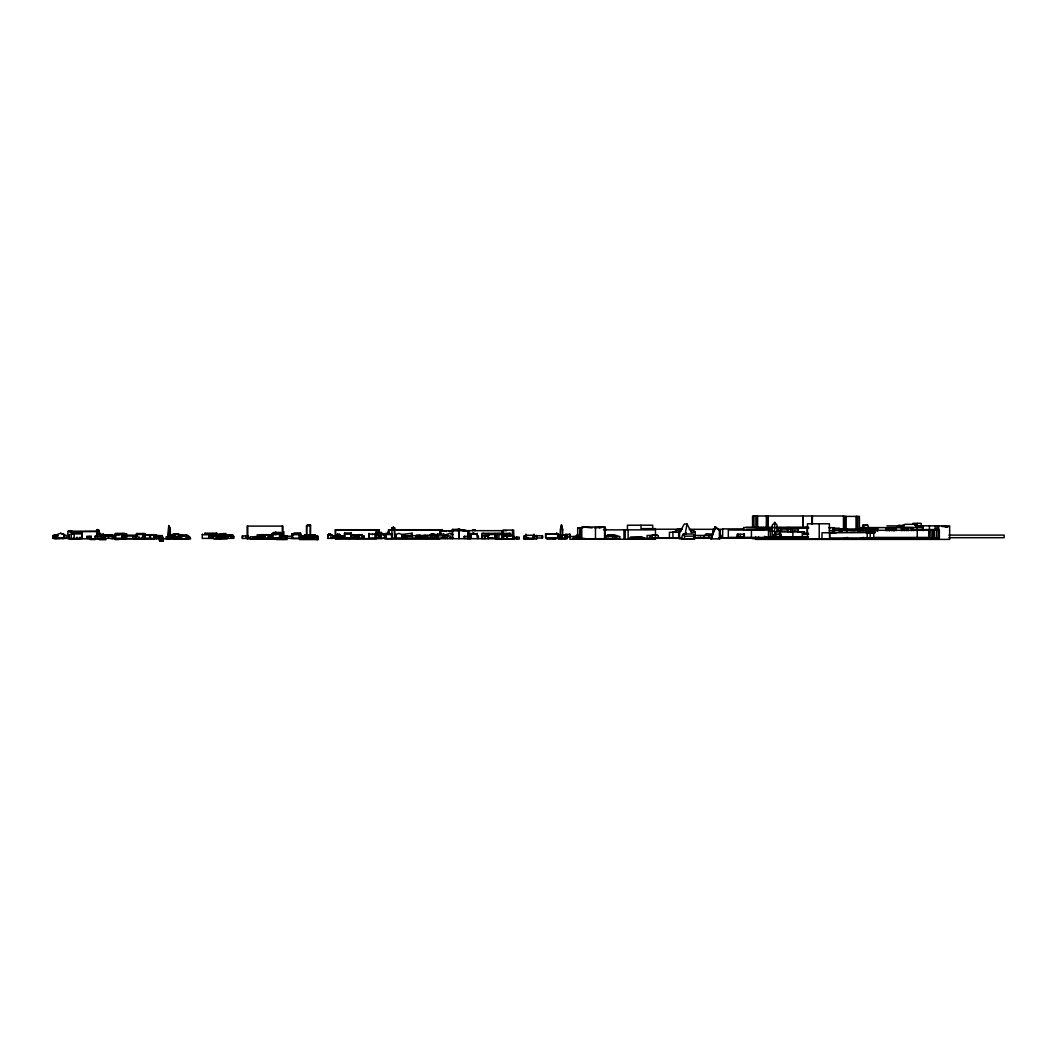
<?xml version="1.0" encoding="UTF-8"?>
<svg xmlns="http://www.w3.org/2000/svg" width="1057" height="1057" viewBox="0 0 1057 1057"><rect width="100%" height="100%" fill="white"/><g stroke="black" fill="none" stroke-linecap="round" stroke-linejoin="round"><path stroke-width="1.5" d="M278.612 532.556L278.691 533.864C279.484 531.116 276.551 536.758 273.552 533.983L273.644 532.517L280.435 532.503L280.515 535.37L281.387 532.873L282.325 535.37L281.373 532.873L280.449 535.37M405.227 534.816L405.227 535.846L410.803 535.899L412.085 533.217L402.915 534.366L402.796 535.516L405.227 534.816L405.227 538.092M209.035 538.396L209.207 534.01L209.141 538.396L210.039 534.115L211.03 535.357L211.03 538.396M100.864 538.423L99.384 532.424L97.35 532.424L97.389 538.317M292.776 534.512L292.683 533.693L292.591 538.317L299.514 538.317L299.422 533.693L291.811 533.798L291.824 538.264M417.145 535.688L422.655 535.688L422.602 538.079L396.045 538.092L396.045 534.432L398.951 533.402L402.03 534.565L401.937 538.092L402.876 534.974L403.827 535.833L403.827 538.092M269.02 536.388L269.059 534.868L271.12 534.868M561.809 536.071L561.848 534.868L561.809 538.224L567.16 538.224L567.133 536.071M437.321 534.142L437.268 535.873L443.623 535.833L443.781 534.142L437.321 534.142L437.268 538.224L443.874 538.224L443.781 534.142M225.603 534.895L225.656 533.56L223.437 533.547L222.247 534.895L225.696 534.895L225.696 538.224L217.967 538.251M300.386 535.569L300.505 532.979L294.018 532.979M280.356 538.779L280.435 532.503M533.851 536.176L537.141 535.754L537.141 538.145L525.937 538.145L526.003 534.168L526.095 538.145M278.612 532.543L278.533 533.97L280.356 533.983M452.356 538.555L452.449 529.412L459.015 529.412L459.108 538.555M458.923 538.555L459.015 529.412M379.238 534.921L375.46 534.921L375.354 538.211M496.909 534.313L496.975 533.6L502.035 533.6L502.167 538.713L496.909 538.713L496.909 534.313L501.969 534.313L502.035 533.6M470.616 538.555L470.695 533.27L470.748 538.555M213.963 534.551L214.122 534.353M299.329 538.317L299.422 533.693M144.214 538.396L144.096 533.494L136.578 533.574L136.485 534.472L143.342 534.472L143.435 533.574L143.514 538.489M204.913 534.393L205.032 533.204L213.223 533.204L213.329 535.622M213.118 535.939L213.223 533.204M291.824 536.309L291.811 535.516L291.798 536.19L285.033 536.309L285.033 538.264L292.776 538.264M351.069 538.145L351.188 533.019L344.608 533.019L344.476 538.145L355.469 538.198L355.469 536.229C341.107 530.244 360.463 537.326 354.069 536.282L359.42 535.754L358.138 535.754M117.327 534.75L117.472 533.441L117.591 534.485M122.044 538.383L122.15 533.508L122.255 538.383M118.701 539.612L115.107 539.612L115.411 533.508L124.224 533.441L124.079 538.423M280.858 533.864L280.977 532.768L274.252 532.768L274.133 533.864M533.811 538.145L533.93 534.168L534.076 538.145M138.678 533.957L145.232 533.957L145.113 538.357M306.504 534.882L306.504 525.897L307.693 524.774L310.375 524.8L310.256 534.882M385.924 538.092L368.919 538.119L368.999 533.309L369.17 538.119M375.433 538.119L375.526 533.309L375.697 538.119M487.938 538.594L488.109 533.441L488.215 534.512M494.993 538.594L495.165 533.441L495.271 538.594M156.462 538.462L156.502 535.172L150.371 534.657L150.451 539.096L153.965 539.096L153.886 534.657L150.292 535.014L150.292 538.449M74.188 533.204L82.05 532.887L82.221 538.462L71.149 538.462L71.334 532.728L74.241 532.728L74.069 538.462M74.241 532.728L74.069 534.195L71.149 534.195M161.84 535.78L156.132 535.384L155.987 538.33M116.098 534.485L116.23 533.508L116.402 535.093M214.782 535.331L214.888 533.058L216.711 533.058L216.711 538.317M777.133 531.486L777.133 525.303L774.834 522.383L774.398 537.669M118.49 534.75L118.661 533.693L125.4 533.693L125.228 538.475M512.922 538.872L513.055 535.133L507.003 535.133L506.871 535.939L506.871 538.872L513.808 538.872L513.676 530.099L503.092 530.099L503.092 533.877M137.502 534.366L137.635 533.494L137.754 534.366M144.096 533.494L144.016 538.449M81.878 538.462L82.05 532.887M119.335 534.538L119.573 533.613L119.732 534.578M126.417 533.626L126.179 538.383M231.391 535.793L233.663 536.243L233.663 538.317L202.217 538.396L202.402 534.01M372.394 534.313L372.698 534.697M379.238 535.463L379.423 533.785M358.918 538.198L359.01 534.446L359.182 536.335L359.182 535.265L361.005 535.252M231.483 534.868L231.523 538.383M227.995 538.383L228.087 534.631L232.619 534.855L232.566 538.383M268.372 535.278L271.398 536.533L268.478 534.829L264.884 534.816L264.792 538.238M232.619 534.855L227.995 535.133M272.574 534.38L272.574 538.251L272.614 533.349L279.669 533.349L279.669 538.251L258.952 538.264M279.471 538.251L279.669 533.349M362.036 538.158L362.141 534.446L362.326 536.335M311.326 534.842L305.077 534.842M832.52 531.222L833.299 527.668L834.409 528.09L834.409 531.407M337.328 538.357L337.54 534.102L340.235 534.723L340.156 538.357L337.394 535.978M108.765 538.436C105.991 533.243 115.332 533.402 112.412 538.436M691.727 538.832L679.572 538.832L679.572 532.609L684.275 524.034L687.024 524.034L685.187 533.944M485.031 536.018L488.202 535.978L484.833 536.428L484.965 535.582L484.833 538.542M300.267 534.697L300.479 533.838L300.677 537.009M293.529 534.697L293.74 533.838L293.938 534.525M259.057 536.097L259.15 539.004L264.144 539.004M285.033 536.309L285.245 535.516L285.43 538.264M565.812 534.948L561.399 534.948L561.161 538.462L565.812 538.462M317.245 539.572L317.391 535.754L317.562 539.572M260.762 536.071L264.382 535.701L260.762 536.071L260.762 538.277L264.382 538.277L264.475 535.318L260.881 535.318L260.881 538.277M225.498 535.859L230.928 535.529L230.928 538.317M223.423 535.859L230.928 535.939M715.047 526.875L710.581 538.885L720.068 538.885L720.068 530.522L715.047 526.875L720.068 530.522M715.721 526.875L711.269 538.885M833.299 530.997L834.409 528.209M167.984 537.022C168.671 523.241 169.371 520.242 168.235 537.022M218.654 534.657L225.603 534.459L225.603 538.317M225.603 534.459L217.861 534.591L216.434 536.282M683.298 533.996L682.056 536.176L682.056 539.176L694.555 539.176L694.555 536.176L693.326 533.996L683.298 533.996L684.526 536.176L684.526 539.176M209.326 535.357L210.145 534.115L210.845 538.396M385.779 538.145L385.779 535.027L379.001 534.551L379.001 535.965L380.15 534.261L378.816 535.965L381.286 535.965L381.154 538.145M770.091 529.874L771.729 527.509M316.175 539.572L318.236 537.96M703.896 536.837L706.235 533.745L713.184 534.234M260.722 535.939L261.726 534.683L267.487 534.683L268.544 535.939L267.487 534.683M105.634 536.216L105.779 535.119L112.584 534.736L112.716 538.462L112.584 534.736M212.972 536.282L214.135 534.842L217.861 534.591M222.34 534.895L223.437 533.547M495.72 535.912L497.649 533.626L495.614 535.912L495.614 539.123L510.729 539.123M261.726 534.683L257.181 535.08M307.693 524.774L306.728 525.897L306.728 534.882M376.358 538.053L376.569 534.75L381.247 534.181M212.972 538.423L212.893 536.282L214.135 534.842M862.512 528.632L862.988 525.131L867.612 525.131L868.92 527.971M867.612 525.131L862.512 525.686M270.711 538.251L270.592 535.608L272.574 533.574M641.44 538.713L641.665 537.022L645.999 538.542L630.276 538.713L630.276 537.405L641.665 537.022M774.834 522.383L772.191 525.303L772.191 537.669M357.662 536.401L353.117 535.965L359.089 536.309L357.662 534.961L356.315 536.309L356.315 538.198M274.728 533.309L275.758 532.305L274.424 533.309M357.662 534.961L356.13 536.309L356.13 538.198L364.229 538.158L364.229 536.216L362.036 535.555L362.036 536.335M379.001 535.965L379.912 534.617M314.933 536.375L316.307 536.256M376.358 535.001L379.001 534.551M577.69 537.167L577.69 527.734L579.368 527.839M579.461 537.207L579.976 527.747L577.69 527.734M394.169 527.628L394.816 538.132L391.936 538.132L391.936 528.038L394.129 527.628M392.068 528.038L393.376 527.126M557.594 533.745L545.584 533.759L557.594 533.745L557.594 537.788L545.584 537.788L545.584 533.759M555.916 533.679L556.629 533.23L560.316 535.688L556.629 533.23M327.736 534.855L329.678 533.904L333.219 535.754L333.219 538.396L327.736 538.396L327.736 534.855L329.678 533.904M329.52 534.697C326.415 536.864 334.501 533.151 328.093 535.463L329.401 534.763M308.129 535.899L310.824 535.899M651.535 535.516L656.212 534.736L658.379 535.661L658.379 538.026M654.574 535.516L656.212 534.736M96.821 529.834L98.539 529.834L98.962 533.93M308.023 535.899L309.45 535.278M779.207 537.313L781.652 536.216M672.979 532.226L677.801 530.218L680.272 531.288M669.438 538.383L669.438 532.252L678.66 532.226L681.065 531.222M430.159 534.657L432.67 533.719L427.741 535.674M469.77 538.502L469.77 534.512L473.232 533.164L475.98 534.221M469.77 534.512L473.8 533.164M66.142 538.37L66.195 535.344L63.869 534.538L63.869 538.37L63.922 534.446L60.566 533.296L57.739 534.261L57.831 538.37L66.195 538.37M97.561 529.491L96.676 529.834L96.663 532.834M449.978 533.349L452.991 534.551L449.978 533.349L444.918 535.053L444.918 538.304M606.282 538.713L606.282 536.626L613.192 534.868L607.722 534.789L605.74 536.626L605.74 538.713M608.092 536.626L613.192 534.868M533.257 536.454L536.679 535.37L536.652 539.004M381.233 534.446L384.272 533.508M606.335 529.689L603.877 526.756L594.84 527.945M603.877 526.756L599.319 528.104M579.461 528.104L585.116 527.166L592.145 527.932M54.7 535.357L57.052 535.384L57.052 538.462L54.7 538.462L54.7 535.357L57.052 535.384M173.242 537.603L173.242 534.512L176.493 533.798L181.447 535.727L181.447 539.149L173.242 539.149M231.562 535.793L230.756 535.939L230.756 538.317M748.065 529.953L749.387 529.676M727.375 538.264L729.277 537.854L718.562 537.907L757.023 537.841M777.569 529.887L781.572 530.297M175.303 534.406L169.622 535.833M802.276 533.811L808.711 534.102M802.91 534.313L808.09 533.296M445.473 535.463L445.473 538.568L445.367 535.463L447.64 535.04L447.507 538.568M421.717 535.674L425.073 535.093L424.795 538.026M186.825 535.199L175.568 537.181L186.825 535.199L188.516 535.886L188.516 538.634L172.185 538.594L172.185 537.048L176.44 536.428L174.735 536.652M100.93 536.612L108.329 535.291L112.703 536.348M448.921 531.116L458.738 529.359L468.7 531.129M449.925 531.037L459.306 529.359L468.555 531.01M63.01 538.264L52.85 538.264L52.85 535.542L56.999 534.895M379.344 538.145L379.344 534.485L375.777 535.04L375.922 538.053M844.318 537.973L847.529 537.471M376.569 534.908L379.344 534.485M701.108 537.524L697.805 537.524L701.108 538.013M746.533 530.033L770.394 529.174L770.394 537.445L728.313 537.445L728.313 530.033L768.492 530.033L768.492 537.445M746.533 529.623L770.394 529.174M463.058 531.076L466.084 530.667M388.738 533.19L385.448 533.613L387.866 533.613M497.53 534.353L503.872 533.574L503.581 539.123M135.613 535.952L132.799 536.295L132.799 538.383L135.613 538.383L135.613 535.952L135.547 538.383M282.206 536.216L287.108 535.899L283.012 536.375M789.288 537.445L791.825 537.445M854.954 530.125L848.15 530.204L854.954 530.627M98.962 530.667L97.706 529.834M533.362 539.242L523.704 539.162L523.704 535.978L526.941 535.714M250.218 536.996L255.464 536.586L255.464 538.951L250.218 538.951L250.218 536.996L250.403 538.951M758.556 527.549L756.191 527.72L772.495 527.72M803.479 527.72L805.857 527.549M774.054 534.644L780.951 534.195L780.951 536.705L774.054 536.705L774.279 534.644M780.951 534.195L777.331 534.432M778.467 527.734L781.004 527.562M166.055 536.89L170.917 536.626L170.917 538.687L166.055 538.687L166.557 536.877M385.779 535.027L385.541 538.145M68.361 531.341L72.497 531.579L72.801 532.675M630.276 537.405L641.44 537.273M353.685 534.683L358.085 535.489L358.085 538.779M356.209 534.683L360.596 535.489M613.113 534.763L619.693 536.626L619.693 538.713L577.69 538.726M344.476 534.195L351.069 534.155M866.238 532.583L875.037 532.662L866.238 532.741L866.238 530.72M159.633 540.14L163.293 540.153L163.293 541.012C158.656 542.135 158.656 539.004 163.293 540.153M645.999 538.542L635.323 538.713M159.633 540.999L163.293 541.012M941.959 526.518L948.023 526.901L941.932 525.871M96.663 531.46L69.326 531.671M172.846 538.29L172.78 534.432L175.079 534.419L169.622 535.463L174.114 535.595M314.629 536.243L317.245 536.229M442.777 535.886L446.041 535.873M843.103 516.397L859.42 516.397L859.42 529.266M912.812 523.347L921.228 523.347L921.228 525.805M923.21 527.575L914.133 524.325L905.149 524.325L896.627 527.364L923.21 527.575L923.21 530.627M904.145 525.871L898.476 525.395L902.321 525.857M306.504 525.897L310.507 525.897L310.507 534.882M886.915 525.884L899.045 525.884M918.784 525.805L949.662 525.91L949.662 539.387L755.61 539.387L755.61 536.612M745.951 527.443L773.235 527.443M776.063 527.443L808.671 527.443L776.063 527.628M773.552 527.628L743.639 527.496L743.639 530.455M833.299 527.668L828.833 527.668L829.956 528.09M775.759 527.72L808.367 527.734M391.936 528.038L394.816 528.038M808.697 528.275L798.299 528.275L798.299 530.997M833.061 528.209L839.483 528.209L839.483 531.407M655.261 528.645L641.018 528.645L641.018 525.21M743.639 528.896L722.671 528.896L722.671 537.947M833.088 528.989L860.49 528.989M643.687 529.227L682.241 529.227M780.938 529.081L798.246 529.081M682.161 529.293L677.233 529.227M689.138 529.293L715.708 529.332M717.928 529.293L723.265 529.293M912.561 529.583L939.343 529.583L939.343 538.158L886.585 538.158M98.539 529.834L96.663 529.834L97.389 531.341L67.859 531.341L67.859 538.806L105.119 538.806L105.119 535.45L103.084 534.274L103.084 538.806M475.306 529.874L472.611 529.874L472.611 530.667M603.468 529.861L655.459 529.861L655.459 539.255L590.321 539.255M335.32 529.927L378.948 529.927M675.846 530.297L680.655 530.297M690.287 530.297L693.498 530.297L695.202 532.173L695.202 538.383M440.795 530.733L453.493 530.733M457.932 530.667L506.567 530.667M829.586 530.601L877.971 530.72M442.777 530.997L445.38 530.984M452.356 530.799L458.923 530.799M68.361 531.209L72.497 531.579M770.038 531.116L773.79 531.116M776.591 531.116L786.91 531.116M672.979 538.462L672.886 531.843L676.242 531.869M793.331 531.803L790.213 531.803L794.798 530.733L800.347 531.962M387.549 532.173L388.936 532.173M691.04 532.173L695.202 532.173M378.498 532.358L381.696 532.358M875.037 532.583L829.6 532.741L829.6 537.973L885.158 537.973M833.26 532.768L821.976 532.768L821.976 539.096M803.082 533.19L807.812 533.19M60.566 533.296L63.922 534.446M378.948 533.349L376.741 533.375L382.436 533.64L378.67 533.349M214.465 533.759L218.231 535.265M281.136 533.798L280.105 533.693M389.386 533.706L391.936 533.706L392.068 534.538M477.328 536.15L477.288 533.825L473.695 533.957M74.069 533.917L81.878 533.917M117.644 534.049L122.876 534.049M176.929 534.023L185.12 535.542M470.748 533.957L477.288 533.957L477.236 533.27L477.156 534.142L470.616 534.142M547.301 534.049L553.577 534.049M98.962 534.221L103.084 534.274M117.419 534.34L121.674 534.366M137.754 534.247L144.214 534.247M271.715 534.274L271.755 538.251M295.643 534.142L297.797 534.142M368.919 534.089L375.433 534.089M488.73 534.512L493.83 534.274M553.868 534.287L555.387 534.287M173.242 534.512L173.533 538.634M208.189 534.393L213.118 534.393M216.698 534.551L220.794 534.551L220.873 533.719L220.794 539.044M272.402 534.38L279.471 534.327M396.045 534.432L396.15 538.092M434.969 536.784L434.969 534.34L434.797 535.423M487.938 534.419L494.993 534.419M202.217 534.736L209.035 534.736M292.591 534.657L299.329 534.657M329.322 533.904L331.33 534.617M375.46 534.565L379.238 534.565M401.937 534.565L402.03 538.092M127.117 535.172L136.353 535.172M298.986 534.829L300.624 534.829L300.505 532.979M305.077 538.238L305.077 534.908L314.946 534.908L315.052 536.282M330.973 534.776L333.219 535.754M358.918 534.908L362.036 534.908M105.779 535.119L112.716 535.119M175.158 535.067L172.78 534.432M948.948 535.106L1004.15 535.106L1004.15 537.696L948.948 537.696M108.765 535.278L112.412 535.278M209.141 535.357L211.03 535.357M264.792 535.278L269.099 535.212L265.03 535.212M353.395 535.199L353.064 538.198L358.415 538.396M567.16 535.265L565.138 534.868L565.138 538.224M153.265 535.463L156.462 535.463M180.417 535.437L183.72 535.437M309.344 535.291L315.237 535.384L315.713 538.251L302.183 538.251L302.183 535.674L308.076 535.674L308.023 538.251M424.623 535.503L427.675 535.45L427.675 538.026M430.12 535.423L436.237 535.423L436.237 538.013L421.624 537.854M482.415 535.503L486.009 535.503L486.312 536.097L482.415 535.503L482.415 538.489L486.009 538.489M508.496 535.437L503.581 536.031L512.922 535.939M694.264 535.437L712.418 535.437M100.93 535.833L112.755 536.11L95.236 536.15L95.236 538.568L101.419 538.568M156.132 535.714L161.959 535.714M181.447 535.727L181.328 539.149M180.126 535.754L183.416 535.833L177.668 534.816M301.522 535.82L300.254 535.727M422.655 535.688L406.958 535.661L406.958 538.053M534.023 535.754L542.558 535.807L542.558 538.013L536.996 538.013L536.996 535.807M658.379 535.661L653.186 534.736M54.964 536.295L54.052 536.454M115.107 535.859L116.019 535.925M264.884 535.939L258.952 535.939L259.057 539.004M315.713 535.899L300.175 535.873L300.307 538.304M337.328 535.978L344.622 535.978M423.791 535.859L427.12 535.503L427.12 538.542M233.663 536.243L233.505 538.317M340.499 538.357L334.118 538.277L334.118 536.229L334.263 538.277M340.222 538.224L343.538 538.224L343.538 536.163L343.314 538.224M364.15 536.216L364.15 538.158M513.808 536.19L513.134 536.19M684.526 536.176L694.555 536.176M155.987 536.348L157.929 535.78L157.85 538.33M212.893 536.282L223.595 536.282L223.503 538.423M268.372 536.388L271.332 536.388M316.043 536.375L317.562 536.309M464.182 536.335L470.114 536.322L470.008 538.383L464.182 538.423L464.314 536.599M170.917 536.626L170.507 538.687M173.533 536.679L176.149 536.982M188.146 536.652L189.996 537.286L189.996 538.343L188.146 538.343L188.146 536.652L189.996 537.286M255.464 536.586L255.266 538.951M606.282 536.626L619.693 536.626M799.7 536.652L808.526 536.652M803.082 536.916L807.812 536.916M172.185 537.048L172.476 538.594M252.967 537.088C267.064 538.674 251.355 534.987 253.059 538.33L258.608 538.33L258.529 537.088M780.925 537.154L808.143 537.115M161.245 537.352L163.399 537.352M773.896 537.366L761.014 537.762L781.929 537.366M513.094 537.59L516.926 537.59L516.926 538.713L385.448 538.647M775.362 537.537L799.541 537.537M312.145 537.669L315.158 537.683M699.932 537.617L710.991 537.669M729.832 537.669L751.712 537.669M651.535 538.026L680.774 538.013M693.445 538.013L711.467 538.013L693.921 538.132M552.679 538.198L556.577 538.198M655.036 538.264L680.642 538.264M718.562 538.264L755.9 538.264M86.727 538.357L91.153 538.357L91.153 536.295L86.727 536.295L86.885 538.357M97.323 538.317L112.755 538.304M137.502 538.396L161.959 538.29M264.99 538.462L272.31 538.436M273.512 538.277L281.968 538.277L281.968 536.11L280.118 534.948M350.052 538.436L346.524 538.172M441.152 538.29L446.041 538.29M450.044 538.304L453.043 538.304M552.613 538.449L560.316 538.449L560.276 529.742L561.478 524.893L562.734 529.742L562.575 535.939M581.641 538.37L584.746 538.594L581.654 538.793M654.627 538.277L680.774 538.277M693.445 538.277L710.74 538.277M860.438 538.277L913.261 538.277M53.854 538.66L60.157 538.66M61.65 538.594L63.988 538.594M77.227 538.674L69.339 538.674L69.339 534.353M77.584 538.528L79.883 538.528M115.16 538.608L148.707 538.555M291.124 538.581L301.522 538.581M335.36 538.647L382.436 538.647M752.558 538.687L787.994 538.687M219.816 538.925L227.215 538.925L227.215 537.313M282.946 538.726L247.14 538.726L247.14 526.109L282.946 526.109L283.012 539.559M376.517 538.713L335.32 538.713L335.36 529.742L378.895 529.742L378.948 534.287M440.029 538.753L384.457 538.726L384.497 533.679L384.537 534.485L391.5 534.525L391.539 533.679L391.605 538.726M825.609 538.911L859.42 538.911M213.963 539.044L220.939 539.044M266.087 538.991L271.358 538.991M533.23 539.004L536.679 539.004M547.116 539.136L555.797 539.03M558.73 538.964L567.041 538.964M767.765 538.964L843.473 538.964M253.376 539.215L283.871 539.215M832.731 539.255L836.999 539.255M90.03 539.532L95.156 539.532M276.353 539.559L287.108 539.559L287.108 537.115M299.435 539.572L318.236 539.572L318.183 536.322M99.464 539.717L106.057 539.717M159.105 539.929L163.399 539.929M273.102 533.745L273.644 532.517M337.394 534.723L340.235 534.723M148.707 534.789L145.602 535.159M525.937 535.238L533.811 535.238M126.589 536.058L137.489 536.058M115.305 534.512L122.044 534.565M219.195 534.419L222.287 534.446M53.233 535.476L57.739 535.529M798.154 531.856L804.654 531.962L775.812 531.922L775.812 537.313L802.395 537.313L802.395 531.935M447.507 535.727L450.361 536.044L450.361 538.568M415.771 538.198L415.771 535.661L420.316 536.639L420.316 538.198L416.035 535.793M420.316 536.295L421.479 536.401L416.26 535.793L416.26 538.198M105.779 536.031L108.871 536.163M503.872 533.825L510.729 535.106M437.519 536.282L437.968 538.568M334.118 536.229L337.223 536.441M434.586 535.991L437.968 536.309M343.538 536.163L340.222 535.78L340.407 538.224M185.147 535.199L188.516 535.886M375.46 534.921L377.983 535.291M835.783 533.23L832.586 532.741L832.586 530.72M863.027 537.471L866.238 537.973M178.329 534.974L183.125 535.833M803.043 533.6L804.509 533.904M417.105 535.912L420.316 536.639M176.294 533.798L179.095 534.472L179.122 537.59M432.498 533.719L434.969 534.34M275.573 532.305L278.427 533.072M483.075 533.336L486.246 534.221M215.826 534.274L218.403 535.291M764.488 536.309L767.276 537.788M309.556 535.384L310.679 535.899M473.232 533.164L475.412 534.221M434.797 538.013L430.159 535.423L430.12 538.013M393.31 527.126L394.644 528.038L394.644 538.132M95.236 536.15L95.592 538.568M318.183 538.026L316.175 536.256M357.57 534.948L358.918 536.309M653.702 539.255L653.702 538.185L653.728 539.255L652.645 538.185L652.645 539.255M525.184 535.846L528.289 539.162M914.133 524.325L916.829 527.364L916.829 530.482M223.595 536.282L222.142 534.591L223.503 536.282M144.016 536.388L143.792 538.449M603.019 526.756L604.657 528.711M416.366 535.172L420.316 535.04M315.237 535.384L315.633 538.304L300.175 538.304L300.254 535.331L300.016 538.581M611.395 534.868L612.716 536.626L612.716 538.713M614.632 535.278L615.636 538.713M380.15 534.261L381.286 535.965M380.044 534.234L381.154 535.965M615.993 535.265L616.786 538.713M302.976 536.018L302.857 538.238M687.024 524.034L691.727 532.609M339.337 534.102L340.499 536.52M862.988 525.131L864.296 527.971M52.85 535.542L53.101 538.264M169.252 526.386L170.336 528.777L170.336 535.37M169.028 526.399L170.071 528.777L170.071 537.022M99.384 532.424L100.851 536.058M469.546 536.612L469.546 538.423M299.673 535.727L315.462 535.873L315.462 538.304M562.575 529.742L561.478 524.893L560.448 535.939M126.43 533.613L126.721 538.383L114.645 538.383L114.645 536.494L114.922 538.383M685.953 532.609L686.165 533.944M125.4 533.693L125.651 535.278M118.661 533.693L118.807 534.657M145.232 533.957L145.338 538.357M115.411 533.508L115.517 538.383M292.776 534.565L292.683 533.798L291.851 534.67L291.811 533.798M124.224 533.441L124.343 538.423M310.375 524.8L310.507 525.897M496.975 533.6L497.147 538.713M136.578 533.574L136.485 538.489M362.379 536.414L362.313 538.158M280.977 532.768L281.07 533.693M412.085 533.217L412.19 536.85M359.182 535.265L359.288 536.414M533.283 535.661L533.362 536.718M205.032 533.204L205.124 534.406M507.003 535.133L507.149 538.872M305.077 534.908L305.182 536.282M344.608 533.019L344.701 538.145M351.188 533.019L351.347 538.145M488.73 534.274L488.81 535.688M337.54 534.102L337.672 538.357M452.449 529.412L452.541 538.555M225.656 533.56L225.696 534.895M391.579 534.776L391.605 535.661M384.537 534.776L384.563 535.661M97.35 532.424L97.389 536.058M945.777 525.871L945.79 526.901M938.656 525.91L938.656 530.403M938.246 529.583L938.246 538.158M937.427 525.91L937.427 530.403M937.268 525.725L937.268 530.284M936.489 529.583L936.489 538.158M935.101 525.725L935.101 530.284M934.348 529.583L934.414 538.158M932.75 529.583L932.75 538.158M932.565 529.583L932.565 538.158M930.794 529.583L930.926 538.158M929.407 525.725L929.407 530.403M929.011 529.583L929.011 538.158M922.51 525.805L922.51 530.337M917.238 523.347L917.238 526.558M917.265 530.297L917.265 537.432M913.261 530.667L913.261 527.615L860.438 527.615L860.438 530.667M911.372 527.615L911.372 530.667M908.439 527.615L908.439 530.667M906.721 527.615L906.721 530.667M904.713 527.615L904.62 530.667M902.863 527.615L902.876 530.667M901.462 527.615L901.462 530.667M895.992 527.615L895.992 530.667M894.367 527.615L894.367 530.667M894.063 527.615L894.063 530.667M893.139 527.615L893.139 530.667M892.874 527.615L892.874 530.667M891.5 527.615L891.5 530.667M889.783 527.615L889.783 530.667M889.545 527.615L889.545 530.667M888.197 527.615L888.197 530.667M886.915 527.615L886.915 530.667M885.845 527.615L885.845 530.667M877.627 527.615L877.627 530.667M877.336 527.615L877.336 530.667M875.315 527.615L875.315 530.667M874.43 527.615L874.43 530.667M873.108 527.615L873.108 530.667M872.17 527.615L872.17 530.667M870.902 527.615L870.902 530.667M870.188 532.583L870.188 537.973M870.122 527.615L870.122 530.667M868.946 527.615L868.946 530.667M867.995 527.615L867.995 530.667M867.189 532.741L867.189 537.973M866.581 527.615L866.581 530.667M865.802 527.615L865.802 530.667M864.349 527.615L864.243 530.667M863.278 527.615L863.278 530.667M862.393 527.615L862.393 530.667M861.283 527.615L861.283 530.667M860.239 528.989L860.239 531.777M858.746 528.989L858.746 531.777M858.284 528.989L858.284 531.777M857.795 516.397L857.795 529.266M856.527 516.397L856.527 529.266M856.262 516.397L856.262 529.266M846.776 528.989L846.776 531.777M846.155 516.397L846.155 529.266M844.939 516.397L844.939 529.266M844.609 516.397L844.609 529.266M843.473 529.266L843.473 515.988L752.558 516.001L752.558 527.351M841.993 528.989L841.993 531.777M841.306 528.989L841.306 531.777M839.654 528.989L839.654 531.777M829.666 532.768L829.666 539.096M829.573 530.165L829.573 531.222M829.388 532.768L829.388 523.783L807.456 523.783L807.456 539.096M819.215 523.783L819.215 539.096M812.357 515.988L812.357 524.193M812.106 515.988L812.106 524.193M807.231 528.275L807.231 533.508M807.231 536.441L807.231 539.387M803.228 515.988L803.228 527.483M802.963 515.988L802.963 527.483M792.869 531.935L792.869 537.313M792.314 529.081L792.314 531.856M790.451 530.574L790.451 527.707L787.571 527.562L787.571 530.469M787.941 529.081L787.941 531.856M780.528 534.195L780.528 536.705M780.053 531.935L780.053 537.313M777.582 527.443L777.582 530.548M767.805 527.351L767.805 516.001L767.765 527.483M766.312 516.001L766.312 527.351M763.352 527.443L763.352 530.455M761.04 527.496L761.04 530.455M758.556 536.612L758.556 539.387M755.914 516.001L755.914 527.351M753.958 516.001L753.958 527.351M751.421 530.033L751.421 537.445M744.154 534.261L744.154 536.652M743.784 534.261L743.864 536.652M740.349 534.261L740.349 536.652M738.381 534.261L738.354 536.652M737.469 534.261L737.469 536.652M719.394 530.522L719.394 538.885M713.052 529.332L713.052 533.732M711.876 535.595L711.876 537.987M708.89 535.437L708.89 538.013M703.275 537.313L703.275 538.013M700.606 537.313L700.606 538.013M678.66 532.226L678.66 538.462M654.772 538.185L654.772 539.255M652.697 528.645L652.697 525.21L627.448 525.21L627.448 530.138M650.042 535.45L650.042 538.066M628.109 529.861L628.109 539.255M625.189 529.861L625.189 539.255M623.974 529.861L623.974 539.255M604.564 529.861L604.564 539.255M595.474 527.007L595.474 538.951M580.716 527.747L580.716 538.726M578.087 536.533L578.087 539.242M577.32 536.533L577.32 539.242M577.122 536.533L577.122 539.242M575.999 536.533L575.999 539.242M575.233 536.533L575.233 539.242M574.783 536.533L574.783 539.242M574.162 536.533L574.162 539.242M573.277 536.533L573.277 539.242M569.525 534.353L569.525 537.048M565.918 534.353L565.918 537.048M561.399 534.948L561.399 538.462M560.038 535.648L560.038 538.449M547.381 537.63L547.381 539.136M545.742 534.261L545.742 537.788M542.4 535.807L542.4 538.013M533.138 537.392L533.138 539.242M528.104 537.405L528.104 539.242M525.184 539.162L525.184 535.595L525.025 539.162M516.688 537.59L516.688 538.713M514.627 537.59L514.627 538.713M514.495 537.59L514.495 538.713M513.596 536.19L513.596 538.872M513.2 536.864L513.2 538.872M512.539 530.099L512.539 535.82M510.61 536.005L510.61 533.336L481.82 533.336L481.82 538.674M509.315 533.336L509.315 536.005M502.035 530.667L502.035 533.336M501.969 534.313L501.969 538.713M501.745 538.713L501.692 534.551L498.93 534.551L498.93 538.713M492.985 538.542L493.051 537.669L488.876 537.854L488.929 538.542M488.202 535.978L488.202 538.542M478.372 538.502L478.372 535.965L478.055 538.502M477.288 533.825L477.328 538.555M475.042 529.874L475.042 530.667M470.339 534.512L470.339 538.502M469.031 530.733L469.031 538.674M467.749 530.733L467.749 538.674M464.499 536.322L464.499 538.383M446.437 530.667L446.437 531.565M443.623 535.833L443.623 538.224M442.09 530.667L442.434 529.729L388.738 529.729L388.738 534.34M440.822 529.729L440.822 534.195M440.28 529.729L440.28 534.195M440.029 534.34L440.029 529.927L388.474 529.927L388.474 534.34M439.765 529.927L439.765 534.34M436.065 535.423L436.065 538.013M427.411 535.45L427.411 538.026M421.545 535.688L421.479 538.198M421.162 536.388L421.162 538.198M419.986 536.626L419.986 538.198M416.035 535.674L416.035 538.198M407.104 535.661L407.104 538.053M402.915 534.366L402.915 536.85M378.816 535.001L378.816 538.145M378.67 529.927L378.67 534.287M376.741 529.742L376.741 534.195M376.517 529.927L376.517 534.313M376.569 534.75L376.569 538.053M376.252 529.927L376.252 534.313M355.297 536.243L355.297 538.198M336.919 536.441L336.919 538.277M335.584 529.927L335.584 538.713M332.796 535.754L332.796 538.396M330.973 534.617L330.973 538.396M328.093 534.855L328.093 538.396M314.946 534.908L314.946 538.238M306.662 535.674L306.636 538.251M302.328 535.674L302.328 538.251M283.871 531.671L283.871 536.19M282.285 526.109L282.245 538.779M280.039 538.277L280.065 533.891L279.92 538.277M272.402 533.481L272.402 538.251M271.253 537.062L271.253 538.991M269.02 534.987L269.02 538.462M268.478 534.816L268.372 538.238M264.884 534.816L264.884 538.238M264.382 535.318L264.263 538.277M257.327 535.08L257.181 538.726M247.787 526.109L247.787 538.726M246.255 535.939L246.175 538.436M242.463 535.939L242.463 538.436M228.087 534.631L228.087 538.383M218.759 534.459L218.654 538.264M216.553 533.058L216.421 538.423M190.762 538.898L110.919 538.713M189.111 537.286L189.111 538.343M189.018 536.652L189.018 538.343M186.098 535.582L186.098 538.634M175.7 536.679L175.7 538.634M163.016 540.127L163.016 540.986M161.893 535.384L161.84 538.33M159.924 540.153L159.924 541.012M159.356 535.714L159.356 538.29M159.263 535.714L159.263 538.29M156.502 535.172L156.502 538.462M156.132 535.384L156.132 538.33M153.807 538.449L153.886 534.723L144.558 534.842L144.558 538.449M149.592 534.842L149.618 538.449M143.342 534.472L143.342 538.489M142.391 536.705L142.391 538.357M138.89 536.705L138.89 538.357M125.545 534.604L125.651 538.475M122.876 538.357L122.704 533.508L122.572 538.357M103.467 534.221L103.573 538.806M96.927 531.341L96.927 535.82M91.061 536.295L91.061 538.357M89.158 536.295L89.211 538.357M80.002 537.181L80.002 538.462M76.95 537.181L76.95 538.462M56.761 535.384L56.761 538.462M55.083 535.357L55.083 538.462M720.108 533.957L719.936 537.669L722.235 537.669L720.108 533.957M259.771 534.987L259.018 535.939L259.771 534.987M402.889 534.974L401.977 535.833L403.827 535.833L402.876 534.974M577.637 534.987L576.382 535.542L577.637 534.987M558.373 534.366L558.347 538.449L558.373 534.366M358.415 535.965L354.069 536.163L358.415 535.965M341.913 535.991L341.873 538.224L341.913 535.991M604.974 527.007L581.76 527.007L581.76 538.951L604.974 538.951L604.974 527.007M928.72 530.297L873.769 530.297L873.769 537.432L928.72 537.432L928.72 530.297M744.339 534.261L737.297 534.261L737.297 536.652L744.339 536.652L744.339 534.261M570.08 534.353L565.376 534.353L565.376 537.048L570.08 537.048L570.08 534.353M652.275 535.45L647.082 535.45L647.082 538.066L652.275 538.066L652.275 535.45M248.091 535.939L242.304 535.939L242.304 538.436L248.091 538.436L248.091 535.939M579.87 536.533L569.895 536.533L569.895 539.242L579.87 539.242L579.87 536.533M516.437 536.89L519.304 537.273L519.225 539.07L516.358 539.07L516.437 536.89M453.109 538.039L449.582 538.039L453.109 538.105M757.433 527.351L757.433 516.001L757.42 527.351"/></g></svg>
